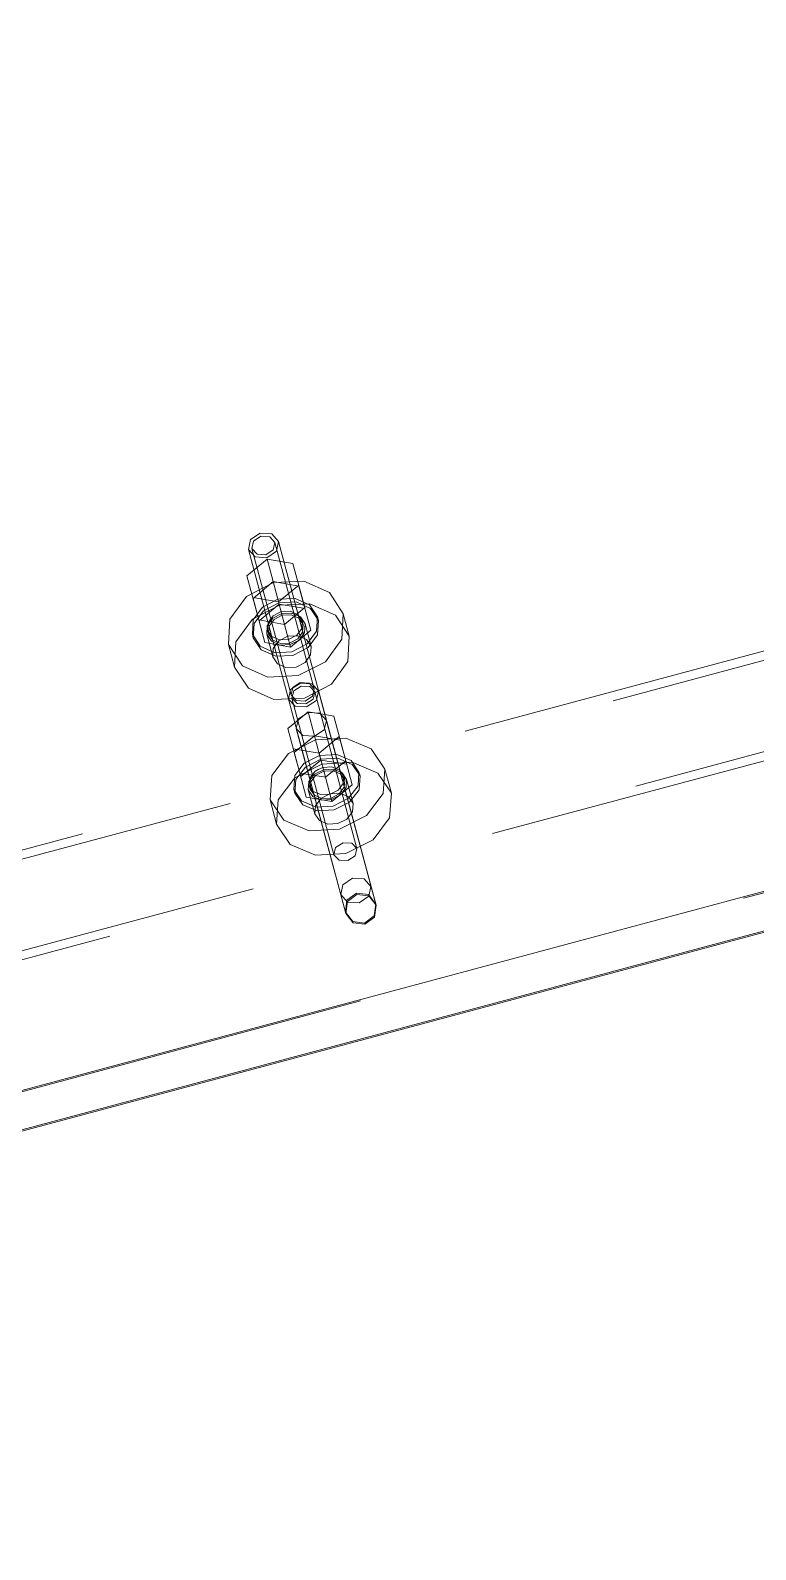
# Model space of a CAD drawing. Header units: millimetres. Extents: x -753 to 90, y 56274 to 56868.
# Drawn here: x -486.6 to -482.94, y 56725.34 to 56733 of the extents above; entities that cross this region are included whole.
import ezdxf

# ---------------------------------------------------------------- set-up
doc = ezdxf.new("R2010")
doc.units = ezdxf.units.MM
doc.linetypes.add('XKITLINE00', pattern=[0])
doc.linetypes.add('XKITLINE02', pattern=[4, 2, -2])
doc.layers.add('Peça', color=2, linetype='Continuous', lineweight=0)

# ---------------------------------------------------------------- blocks, each defined once
blk = doc.blocks.new('*A627')
at = {"layer": 'Peça', "color": 7, "linetype": 'XKITLINE02', "lineweight": 0}
for p, q in [((-450.8156, 56738.4181), (-488.2939, 56728.3765)), ((-488.2667, 56728.4301), (-450.866, 56738.4509)), ((-450.7003, 56737.9877), (-488.1786, 56727.9461)), ((-488.1282, 56727.9133), (-450.7275, 56737.9341))]:
    blk.add_line(p, q, dxfattribs=at)
blk = doc.blocks.new('*A639')
at = {"layer": 'Peça', "color": 4, "linetype": 'XKITLINE00', "lineweight": 0}
for p, q in [((-494.5919, 56725.5238), (-473.9981, 56731.0408)), ((-494.5421, 56725.3381), (-473.9483, 56730.8552)), ((-473.9466, 56730.8486), (-488.121, 56727.0513))]:
    blk.add_line(p, q, dxfattribs=at)
at = {"layer": 'Peça', "color": 7, "linetype": 'XKITLINE02', "lineweight": 0}
blk.add_line((-494.5901, 56725.5171), (-473.9963, 56731.0342), dxfattribs=at)
blk = doc.blocks.new('*A640')
at = {"layer": 'Peça', "color": 7, "linetype": 'XKITLINE02', "lineweight": 0}
for p, q in [((-450.8156, 56738.4181), (-488.2939, 56728.3765)), ((-488.2667, 56728.4301), (-450.866, 56738.4509)), ((-450.7003, 56737.9877), (-488.1786, 56727.9461)), ((-488.1282, 56727.9133), (-450.7275, 56737.9341))]:
    blk.add_line(p, q, dxfattribs=at)
blk = doc.blocks.new('*A1561')
at = {"layer": 'Peça', "color": 7, "linetype": 'XKITLINE02', "lineweight": 0}
for p, q in [((-485.1583, 56729.4209), (-485.254, 56729.3726)), ((-485.0359, 56729.4278), (-485.1583, 56729.4209)), ((-485.254, 56729.3726), (-485.2677, 56729.3657)), ((-485.2625, 56729.2303), (-485.1257, 56729.2993)), ((-485.1637, 56729.2478), (-485.1181, 56729.2708)), ((-485.1257, 56729.2993), (-484.9727, 56729.308)), ((-485.1181, 56729.2708), (-485.0671, 56729.2737)), ((-485.0671, 56729.2737), (-485.0244, 56729.2557)), ((-484.9727, 56729.308), (-484.8446, 56729.254)), ((-485.3465, 56729.1195), (-485.2625, 56729.2303)), ((-485.1946, 56729.1698), (-485.1917, 56729.2108)), ((-485.1917, 56729.2108), (-485.1637, 56729.2478)), ((-485.0244, 56729.2557), (-485.0014, 56729.2216)), ((-485.0014, 56729.2216), (-485.0043, 56729.1806)), ((-484.9688, 56729.1), (-485.0014, 56729.2216)), ((-484.8446, 56729.254), (-484.7756, 56729.1518)), ((-485.3552, 56728.9965), (-485.3465, 56729.1195)), ((-485.1946, 56729.1698), (-485.162, 56729.0483)), ((-485.1716, 56729.1358), (-485.1946, 56729.1698)), ((-485.1288, 56729.1178), (-485.1716, 56729.1358)), ((-485.1311, 56729.1262), (-485.1591, 56729.0893)), ((-485.0855, 56729.1492), (-485.1311, 56729.1262)), ((-485.0778, 56729.1206), (-485.1288, 56729.1178)), ((-485.0345, 56729.1521), (-485.0855, 56729.1492)), ((-485.0322, 56729.1436), (-485.0778, 56729.1206)), ((-484.9918, 56729.1341), (-485.0345, 56729.1521)), ((-485.0043, 56729.1806), (-485.0322, 56729.1436)), ((-484.9688, 56729.1), (-484.9918, 56729.1341)), ((-485.1591, 56729.0893), (-485.162, 56729.0483)), ((-485.162, 56729.0483), (-485.139, 56729.0142)), ((-484.9997, 56729.0221), (-484.9717, 56729.059)), ((-484.9717, 56729.059), (-484.9688, 56729.1)), ((-485.139, 56729.0142), (-485.0963, 56728.9962)), ((-485.0963, 56728.9962), (-485.0453, 56728.9991)), ((-485.0453, 56728.9991), (-484.9997, 56729.0221))]:
    blk.add_line(p, q, dxfattribs=at)
at = {"layer": 'Peça', "color": 4, "linetype": 'XKITLINE00', "lineweight": 0}
for p, q in [((-485.0053, 56729.4296), (-485.0359, 56729.4278)), ((-484.8772, 56729.3755), (-485.0053, 56729.4296)), ((-485.2951, 56729.3519), (-485.3791, 56729.2411)), ((-485.2677, 56729.3657), (-485.2951, 56729.3519)), ((-484.8082, 56729.2733), (-484.8772, 56729.3755)), ((-484.8168, 56729.1503), (-484.8082, 56729.2733)), ((-484.7756, 56729.1518), (-484.8082, 56729.2733)), ((-485.3791, 56729.2411), (-485.3877, 56729.1181)), ((-485.3552, 56728.9965), (-485.3877, 56729.1181)), ((-485.3877, 56729.1181), (-485.3188, 56729.0159)), ((-484.9008, 56729.0395), (-484.8168, 56729.1503)), ((-484.7756, 56729.1518), (-484.7843, 56729.0288)), ((-485.0376, 56728.9705), (-484.9008, 56729.0395)), ((-485.2862, 56728.8943), (-485.3552, 56728.9965)), ((-485.3188, 56729.0159), (-485.1906, 56728.9619)), ((-485.1906, 56728.9619), (-485.0376, 56728.9705)), ((-484.7843, 56729.0288), (-484.8682, 56728.9179)), ((-485.158, 56728.8403), (-485.2862, 56728.8943)), ((-484.8682, 56728.9179), (-485.0051, 56728.8489)), ((-485.0051, 56728.8489), (-485.158, 56728.8403))]:
    blk.add_line(p, q, dxfattribs=at)
blk = doc.blocks.new('*A1562')
at = {"layer": 'Peça', "color": 7, "linetype": 'XKITLINE02', "lineweight": 0}
for p, q in [((-485.5041, 56730.2479), (-485.4027, 56730.3331)), ((-485.3723, 56730.2196), (-485.4027, 56730.3331)), ((-485.4027, 56730.3331), (-485.2723, 56730.31)), ((-485.2128, 56730.0882), (-485.2723, 56730.31)), ((-485.5041, 56730.2479), (-485.4447, 56730.0261)), ((-485.3723, 56730.2196), (-485.4737, 56730.1344)), ((-485.2418, 56730.1965), (-485.3723, 56730.2196)), ((-485.2432, 56730.2018), (-485.3447, 56730.1166)), ((-485.3447, 56730.1166), (-485.4751, 56730.1397)), ((-485.3142, 56730.003), (-485.3447, 56730.1166)), ((-485.3142, 56730.003), (-485.2128, 56730.0882)), ((-485.4447, 56730.0261), (-485.3142, 56730.003))]:
    blk.add_line(p, q, dxfattribs=at)
blk = doc.blocks.new('*A1563')
at = {"layer": 'Peça', "color": 7, "linetype": 'XKITLINE02', "lineweight": 0}
for p, q in [((-485.4737, 56730.1344), (-485.3723, 56730.2196)), ((-485.3418, 56730.106), (-485.3723, 56730.2196)), ((-485.3723, 56730.2196), (-485.2418, 56730.1965)), ((-485.1824, 56729.9747), (-485.2418, 56730.1965)), ((-485.4737, 56730.1344), (-485.4142, 56729.9125)), ((-485.3418, 56730.106), (-485.4432, 56730.0208)), ((-485.2114, 56730.0829), (-485.3418, 56730.106)), ((-485.2128, 56730.0882), (-485.3142, 56730.003)), ((-485.3142, 56730.003), (-485.4447, 56730.0261)), ((-485.2838, 56729.8895), (-485.3142, 56730.003)), ((-485.2838, 56729.8895), (-485.1824, 56729.9747)), ((-485.4142, 56729.9125), (-485.2838, 56729.8895))]:
    blk.add_line(p, q, dxfattribs=at)
blk = doc.blocks.new('*A1564')
at = {"layer": 'Peça', "color": 7, "linetype": 'XKITLINE02', "lineweight": 0}
for p, q in [((-485.4258, 56730.0908), (-485.3484, 56730.1306)), ((-485.3435, 56730.1124), (-485.4209, 56730.0726)), ((-485.3484, 56730.1306), (-485.2615, 56730.1348)), ((-485.2567, 56730.1166), (-485.3435, 56730.1124)), ((-485.2615, 56730.1348), (-485.1884, 56730.1023)), ((-485.1835, 56730.0841), (-485.2567, 56730.1166)), ((-485.4728, 56730.0261), (-485.4258, 56730.0908)), ((-485.4209, 56730.0726), (-485.468, 56730.0079)), ((-485.3726, 56730.047), (-485.3975, 56730.0127)), ((-485.3317, 56730.0681), (-485.3726, 56730.047)), ((-485.3677, 56730.0288), (-485.3268, 56730.0499)), ((-485.2857, 56730.0703), (-485.3317, 56730.0681)), ((-485.3268, 56730.0499), (-485.2808, 56730.0521)), ((-485.247, 56730.0531), (-485.2857, 56730.0703)), ((-485.2808, 56730.0521), (-485.2421, 56730.0349)), ((-485.2259, 56730.021), (-485.247, 56730.0531)), ((-485.2421, 56730.0349), (-485.221, 56730.0029)), ((-485.1884, 56730.1023), (-485.1486, 56730.0417)), ((-485.1437, 56730.0236), (-485.1835, 56730.0841)), ((-485.1486, 56730.0417), (-485.1528, 56729.9694)), ((-485.1437, 56730.0236), (-485.1486, 56730.0417)), ((-485.477, 56729.9538), (-485.4728, 56730.0261)), ((-485.468, 56730.0079), (-485.4722, 56729.9356)), ((-485.3975, 56730.0127), (-485.3998, 56729.9745)), ((-485.3949, 56729.9563), (-485.3998, 56729.9745)), ((-485.3998, 56729.9745), (-485.3787, 56729.9424)), ((-485.3949, 56729.9563), (-485.3927, 56729.9946)), ((-485.3738, 56729.9242), (-485.3949, 56729.9563)), ((-485.3927, 56729.9946), (-485.3677, 56730.0288)), ((-485.253, 56729.9485), (-485.2281, 56729.9827)), ((-485.2232, 56729.9646), (-485.2482, 56729.9303)), ((-485.2281, 56729.9827), (-485.2259, 56730.021)), ((-485.221, 56730.0029), (-485.2259, 56730.021)), ((-485.221, 56730.0029), (-485.2232, 56729.9646)), ((-485.1528, 56729.9694), (-485.1999, 56729.9047)), ((-485.148, 56729.9512), (-485.1437, 56730.0236)), ((-485.4722, 56729.9356), (-485.477, 56729.9538)), ((-485.4372, 56729.8932), (-485.477, 56729.9538)), ((-485.4722, 56729.9356), (-485.4324, 56729.8751)), ((-485.3641, 56729.8607), (-485.4372, 56729.8932)), ((-485.3787, 56729.9424), (-485.34, 56729.9252)), ((-485.3351, 56729.907), (-485.3738, 56729.9242)), ((-485.34, 56729.9252), (-485.294, 56729.9274)), ((-485.2891, 56729.9092), (-485.3351, 56729.907)), ((-485.294, 56729.9274), (-485.253, 56729.9485)), ((-485.2482, 56729.9303), (-485.2891, 56729.9092)), ((-485.1999, 56729.9047), (-485.2772, 56729.8649)), ((-485.2724, 56729.8467), (-485.195, 56729.8865)), ((-485.195, 56729.8865), (-485.148, 56729.9512)), ((-485.4324, 56729.8751), (-485.3592, 56729.8425)), ((-485.2772, 56729.8649), (-485.3641, 56729.8607)), ((-485.3592, 56729.8425), (-485.2724, 56729.8467))]:
    blk.add_line(p, q, dxfattribs=at)
blk = doc.blocks.new('*A1565')
at = {"layer": 'Peça', "color": 7, "linetype": 'XKITLINE02', "lineweight": 0}
for p, q in [((-485.5072, 56730.1438), (-485.3708, 56730.214)), ((-485.3708, 56730.214), (-485.2175, 56730.2214)), ((-485.2175, 56730.2214), (-485.0884, 56730.164)), ((-485.5903, 56730.0296), (-485.5072, 56730.1438)), ((-485.0884, 56730.164), (-485.0182, 56730.0572)), ((-485.3403, 56730.1005), (-485.4768, 56730.0302)), ((-485.3744, 56730.0343), (-485.4021, 56729.9962)), ((-485.3289, 56730.0577), (-485.3744, 56730.0343)), ((-485.187, 56730.1079), (-485.3403, 56730.1005)), ((-485.2778, 56730.0602), (-485.3289, 56730.0577)), ((-485.2348, 56730.0411), (-485.2778, 56730.0602)), ((-485.2114, 56730.0055), (-485.2348, 56730.0411)), ((-485.058, 56730.0505), (-485.187, 56730.1079)), ((-484.9878, 56729.9437), (-485.058, 56730.0505)), ((-485.0182, 56730.0572), (-485.0256, 56729.9296)), ((-484.9878, 56729.9437), (-485.0182, 56730.0572)), ((-485.5977, 56729.9019), (-485.5903, 56730.0296)), ((-485.4768, 56730.0302), (-485.5599, 56729.916)), ((-485.4021, 56729.9962), (-485.4046, 56729.9537)), ((-485.2415, 56729.9248), (-485.2138, 56729.9629)), ((-485.2138, 56729.9629), (-485.2114, 56730.0055)), ((-485.1809, 56729.8919), (-485.2114, 56730.0055)), ((-485.5673, 56729.7884), (-485.5977, 56729.9019)), ((-485.5275, 56729.7951), (-485.5977, 56729.9019)), ((-485.5599, 56729.916), (-485.5673, 56729.7884)), ((-485.3741, 56729.8401), (-485.4046, 56729.9537)), ((-485.4046, 56729.9537), (-485.3811, 56729.9181)), ((-485.3811, 56729.9181), (-485.3381, 56729.899)), ((-485.3741, 56729.8401), (-485.3717, 56729.8827)), ((-485.3717, 56729.8827), (-485.344, 56729.9208)), ((-485.344, 56729.9208), (-485.2985, 56729.9442)), ((-485.3381, 56729.899), (-485.287, 56729.9014)), ((-485.2985, 56729.9442), (-485.2474, 56729.9466)), ((-485.287, 56729.9014), (-485.2415, 56729.9248)), ((-485.2474, 56729.9466), (-485.2044, 56729.9275)), ((-485.2044, 56729.9275), (-485.1809, 56729.8919)), ((-485.1809, 56729.8919), (-485.1834, 56729.8494)), ((-485.0256, 56729.9296), (-485.1087, 56729.8154)), ((-484.9952, 56729.816), (-484.9878, 56729.9437)), ((-485.3507, 56729.8045), (-485.3741, 56729.8401)), ((-485.3077, 56729.7854), (-485.3507, 56729.8045)), ((-485.2111, 56729.8113), (-485.2566, 56729.7879)), ((-485.1087, 56729.8154), (-485.2452, 56729.7451)), ((-485.1834, 56729.8494), (-485.2111, 56729.8113)), ((-485.0783, 56729.7018), (-484.9952, 56729.816)), ((-485.5673, 56729.7884), (-485.4971, 56729.6816)), ((-485.3985, 56729.7377), (-485.5275, 56729.7951)), ((-485.2452, 56729.7451), (-485.3985, 56729.7377)), ((-485.2566, 56729.7879), (-485.3077, 56729.7854)), ((-485.4971, 56729.6816), (-485.368, 56729.6242)), ((-485.2147, 56729.6316), (-485.0783, 56729.7018)), ((-485.368, 56729.6242), (-485.2147, 56729.6316))]:
    blk.add_line(p, q, dxfattribs=at)
blk = doc.blocks.new('*A1610')
at = {"layer": 'Peça', "color": 4, "linetype": 'XKITLINE00', "lineweight": 0}
for p, q in [((-485.2633, 56729.5076), (-485.2982, 56729.4793)), ((-485.1107, 56729.5485), (-485.0663, 56729.5414)), ((-485.0663, 56729.5414), (-485.0059, 56729.3158)), ((-485.2982, 56729.4793), (-485.2377, 56729.2537)), ((-485.1404, 56729.3543), (-485.0385, 56729.4374)), ((-485.2703, 56729.3753), (-485.1404, 56729.3543)), ((-485.1079, 56729.2327), (-485.1404, 56729.3543)), ((-485.0059, 56729.3158), (-485.1079, 56729.2327)), ((-485.1079, 56729.2327), (-485.2377, 56729.2537))]:
    blk.add_line(p, q, dxfattribs=at)
at = {"layer": 'Peça', "color": 7, "linetype": 'XKITLINE02', "lineweight": 0}
for p, q in [((-485.1962, 56729.5623), (-485.2633, 56729.5076)), ((-485.1636, 56729.4408), (-485.1962, 56729.5623)), ((-485.1962, 56729.5623), (-485.1107, 56729.5485)), ((-485.2656, 56729.3577), (-485.1636, 56729.4408)), ((-485.1636, 56729.4408), (-485.0338, 56729.4198))]:
    blk.add_line(p, q, dxfattribs=at)
blk = doc.blocks.new('*A1611')
at = {"layer": 'Peça', "color": 7, "linetype": 'XKITLINE02', "lineweight": 0}
for p, q in [((-485.1636, 56729.4408), (-485.2656, 56729.3577)), ((-485.131, 56729.3192), (-485.1636, 56729.4408)), ((-485.0338, 56729.4198), (-485.1636, 56729.4408)), ((-485.0338, 56729.4198), (-485.0059, 56729.3158)), ((-485.2656, 56729.3577), (-485.2377, 56729.2537)), ((-485.233, 56729.2361), (-485.131, 56729.3192)), ((-485.131, 56729.3192), (-485.0012, 56729.2982))]:
    blk.add_line(p, q, dxfattribs=at)
at = {"layer": 'Peça', "color": 4, "linetype": 'XKITLINE00', "lineweight": 0}
for p, q in [((-485.1079, 56729.2327), (-485.0059, 56729.3158)), ((-485.0059, 56729.3158), (-484.9733, 56729.1942)), ((-485.1079, 56729.2327), (-485.2377, 56729.2537)), ((-485.2377, 56729.2537), (-485.2051, 56729.1321)), ((-485.0753, 56729.1111), (-485.1079, 56729.2327)), ((-484.9733, 56729.1942), (-485.0753, 56729.1111)), ((-485.0753, 56729.1111), (-485.2051, 56729.1321))]:
    blk.add_line(p, q, dxfattribs=at)
blk = doc.blocks.new('*A1612')
at = {"layer": 'Peça', "color": 7, "linetype": 'XKITLINE02', "lineweight": 0}
for p, q in [((-485.1374, 56729.3428), (-485.2149, 56729.3037)), ((-485.0507, 56729.3477), (-485.1374, 56729.3428)), ((-485.0507, 56729.3477), (-485.0098, 56729.3305)), ((-485.2573, 56729.2214), (-485.2097, 56729.2842)), ((-485.2149, 56729.3037), (-485.2417, 56729.2684)), ((-485.2097, 56729.2842), (-485.1321, 56729.3233)), ((-485.1623, 56729.262), (-485.1446, 56729.271)), ((-485.1446, 56729.271), (-485.1213, 56729.2827)), ((-485.1321, 56729.3233), (-485.0455, 56729.3282)), ((-485.1213, 56729.2827), (-485.0754, 56729.2853)), ((-485.0702, 56729.2659), (-485.1161, 56729.2633)), ((-485.0754, 56729.2853), (-485.0369, 56729.2691)), ((-485.0317, 56729.2497), (-485.0702, 56729.2659)), ((-485.0455, 56729.3282), (-484.9728, 56729.2976)), ((-485.0369, 56729.2691), (-485.0162, 56729.2385)), ((-484.9728, 56729.2976), (-484.9337, 56729.2397)), ((-485.2622, 56729.1517), (-485.2573, 56729.2214)), ((-485.1901, 56729.1919), (-485.1875, 56729.2288)), ((-485.1849, 56729.1724), (-485.1901, 56729.1919)), ((-485.1694, 56729.1612), (-485.1901, 56729.1919)), ((-485.1875, 56729.2288), (-485.1623, 56729.262)), ((-485.1823, 56729.2093), (-485.1849, 56729.1724)), ((-485.1571, 56729.2426), (-485.1823, 56729.2093)), ((-485.1571, 56729.2426), (-485.1394, 56729.2515)), ((-485.1394, 56729.2515), (-485.1161, 56729.2633)), ((-485.0188, 56729.2015), (-485.044, 56729.1683)), ((-485.011, 56729.219), (-485.0317, 56729.2497)), ((-485.0162, 56729.2385), (-485.0188, 56729.2015)), ((-485.011, 56729.219), (-485.0162, 56729.2385)), ((-485.0136, 56729.1821), (-485.011, 56729.219)), ((-485.1849, 56729.1724), (-485.1642, 56729.1418)), ((-485.131, 56729.145), (-485.1694, 56729.1612)), ((-485.1642, 56729.1418), (-485.1258, 56729.1256)), ((-485.0851, 56729.1476), (-485.131, 56729.145)), ((-485.1258, 56729.1256), (-485.0799, 56729.1281)), ((-485.044, 56729.1683), (-485.0851, 56729.1476)), ((-485.0799, 56729.1281), (-485.0388, 56729.1488)), ((-485.0388, 56729.1488), (-485.0136, 56729.1821))]:
    blk.add_line(p, q, dxfattribs=at)
at = {"layer": 'Peça', "color": 4, "linetype": 'XKITLINE00', "lineweight": 0}
for p, q in [((-485.2417, 56729.2684), (-485.2625, 56729.2409)), ((-485.0098, 56729.3305), (-484.9781, 56729.3171)), ((-484.939, 56729.2592), (-484.9781, 56729.3171)), ((-485.2625, 56729.2409), (-485.2674, 56729.1712)), ((-484.9915, 56729.1266), (-484.9439, 56729.1895)), ((-484.9439, 56729.1895), (-484.939, 56729.2592)), ((-484.9337, 56729.2397), (-484.939, 56729.2592)), ((-484.9337, 56729.2397), (-484.9387, 56729.17)), ((-485.2622, 56729.1517), (-485.2674, 56729.1712)), ((-485.2674, 56729.1712), (-485.2283, 56729.1133)), ((-485.2231, 56729.0938), (-485.2622, 56729.1517)), ((-485.2283, 56729.1133), (-485.1557, 56729.0826)), ((-485.069, 56729.0875), (-484.9915, 56729.1266)), ((-484.9387, 56729.17), (-484.9862, 56729.1072)), ((-485.1505, 56729.0632), (-485.2231, 56729.0938)), ((-485.1557, 56729.0826), (-485.069, 56729.0875)), ((-485.0638, 56729.0681), (-485.1505, 56729.0632)), ((-484.9862, 56729.1072), (-485.0638, 56729.0681))]:
    blk.add_line(p, q, dxfattribs=at)
blk = doc.blocks.new('*A1613')
at = {"layer": 'Peça', "color": 4, "linetype": 'XKITLINE00', "lineweight": 0}
for p, q in [((-485.2842, 56729.6751), (-485.2953, 56729.6272)), ((-485.2349, 56729.7069), (-485.2842, 56729.6751)), ((-485.277, 56729.6321), (-485.2685, 56729.6685)), ((-485.2685, 56729.6685), (-485.2311, 56729.6927)), ((-485.1763, 56729.704), (-485.2349, 56729.7069)), ((-485.2311, 56729.6927), (-485.1866, 56729.6904)), ((-485.1866, 56729.6904), (-485.1611, 56729.6631)), ((-485.1427, 56729.6681), (-485.1763, 56729.704)), ((-485.1611, 56729.6631), (-485.1695, 56729.6267)), ((-485.1538, 56729.6201), (-485.1427, 56729.6681)), ((-485.1427, 56729.6681), (-485.092, 56729.4788)), ((-485.2953, 56729.6272), (-485.2446, 56729.4379)), ((-485.2953, 56729.6272), (-485.2617, 56729.5912)), ((-485.2515, 56729.6048), (-485.277, 56729.6321)), ((-485.2617, 56729.5912), (-485.2031, 56729.5883)), ((-485.207, 56729.6026), (-485.2515, 56729.6048)), ((-485.1695, 56729.6267), (-485.207, 56729.6026)), ((-485.2031, 56729.5883), (-485.1538, 56729.6201))]:
    blk.add_line(p, q, dxfattribs=at)
at = {"layer": 'Peça', "color": 7, "linetype": 'XKITLINE02', "lineweight": 0}
for p, q in [((-485.1611, 56729.6631), (-484.9494, 56728.8729)), ((-485.277, 56729.6321), (-485.0653, 56728.8418)), ((-485.2444, 56729.5266), (-485.2555, 56729.4787)), ((-485.1951, 56729.5584), (-485.2444, 56729.5266)), ((-485.1365, 56729.5555), (-485.1951, 56729.5584)), ((-485.1029, 56729.5195), (-485.1365, 56729.5555)), ((-485.114, 56729.4716), (-485.1029, 56729.5195)), ((-485.1029, 56729.5195), (-484.9065, 56728.7862)), ((-485.2555, 56729.4787), (-485.0591, 56728.7453)), ((-485.2555, 56729.4787), (-485.222, 56729.4427)), ((-485.2446, 56729.4379), (-485.0074, 56728.5525)), ((-485.222, 56729.4427), (-485.1634, 56729.4398)), ((-485.1634, 56729.4398), (-485.114, 56729.4716)), ((-485.092, 56729.4788), (-484.8548, 56728.5934)), ((-485.0194, 56728.9024), (-485.0568, 56728.8782)), ((-484.9749, 56728.9002), (-485.0194, 56728.9024)), ((-484.9494, 56728.8729), (-484.9749, 56728.9002)), ((-485.0568, 56728.8782), (-485.0653, 56728.8418)), ((-485.0653, 56728.8418), (-485.0398, 56728.8145)), ((-485.0398, 56728.8145), (-484.9953, 56728.8123)), ((-484.9953, 56728.8123), (-484.9578, 56728.8365)), ((-484.9578, 56728.8365), (-484.9494, 56728.8729)), ((-484.9995, 56728.6122), (-485.0074, 56728.5525)), ((-484.9515, 56728.6489), (-484.9995, 56728.6122)), ((-484.8915, 56728.6411), (-484.9515, 56728.6489)), ((-484.8548, 56728.5934), (-484.8915, 56728.6411)), ((-484.8628, 56728.5338), (-484.8548, 56728.5934)), ((-484.8548, 56728.5934), (-484.8598, 56728.612)), ((-485.0074, 56728.5525), (-485.0124, 56728.5711)), ((-484.9707, 56728.5049), (-485.0074, 56728.5525)), ((-484.9707, 56728.5049), (-484.9108, 56728.4971)), ((-484.9108, 56728.4971), (-484.8628, 56728.5338))]:
    blk.add_line(p, q, dxfattribs=at)
blk = doc.blocks.new('*A1614')
at = {"layer": 'Peça', "color": 7, "linetype": 'XKITLINE02', "lineweight": 0}
for p, q in [((-485.4973, 56730.3812), (-485.4867, 56730.4308)), ((-485.4867, 56730.4308), (-485.4376, 56730.4634)), ((-485.4709, 56730.4238), (-485.479, 56730.3861)), ((-485.4336, 56730.4485), (-485.4709, 56730.4238)), ((-485.4376, 56730.4634), (-485.3788, 56730.4598)), ((-485.3889, 56730.4458), (-485.4336, 56730.4485)), ((-485.3631, 56730.4172), (-485.3889, 56730.4458)), ((-485.3788, 56730.4598), (-485.3447, 56730.4221)), ((-485.3712, 56730.3795), (-485.3631, 56730.4172)), ((-485.1653, 56729.6791), (-485.3631, 56730.4172)), ((-485.3447, 56730.4221), (-485.3554, 56730.3725)), ((-485.3447, 56730.4221), (-484.8531, 56728.5871)), ((-485.4973, 56730.3812), (-485.0057, 56728.5462)), ((-485.4633, 56730.3435), (-485.4973, 56730.3812)), ((-485.2813, 56729.648), (-485.479, 56730.3861)), ((-485.479, 56730.3861), (-485.4531, 56730.3575)), ((-485.4045, 56730.3399), (-485.4633, 56730.3435)), ((-485.4531, 56730.3575), (-485.4085, 56730.3548)), ((-485.4085, 56730.3548), (-485.3712, 56730.3795)), ((-485.3554, 56730.3725), (-485.4045, 56730.3399)), ((-485.2813, 56729.648), (-485.2732, 56729.6857)), ((-485.2732, 56729.6857), (-485.2359, 56729.7104)), ((-485.2359, 56729.7104), (-485.1912, 56729.7077)), ((-485.1912, 56729.7077), (-485.1653, 56729.6791)), ((-485.1653, 56729.6791), (-485.1734, 56729.6414)), ((-485.2554, 56729.6194), (-485.2813, 56729.648)), ((-485.2107, 56729.6167), (-485.2554, 56729.6194)), ((-485.1734, 56729.6414), (-485.2107, 56729.6167)), ((-485.0312, 56728.6413), (-485.0206, 56728.6909)), ((-485.0206, 56728.6909), (-484.9714, 56728.7235)), ((-484.9714, 56728.7235), (-484.9126, 56728.7199)), ((-484.9126, 56728.7199), (-484.8786, 56728.6822)), ((-484.8786, 56728.6822), (-484.8893, 56728.6325)), ((-484.9972, 56728.6036), (-485.0312, 56728.6413)), ((-484.9977, 56728.6055), (-485.0057, 56728.5462)), ((-484.9496, 56728.642), (-484.9977, 56728.6055)), ((-484.9384, 56728.6), (-484.9972, 56728.6036)), ((-484.8897, 56728.6344), (-484.9496, 56728.642)), ((-484.8893, 56728.6325), (-484.9384, 56728.6)), ((-484.8531, 56728.5871), (-484.8897, 56728.6344)), ((-484.8612, 56728.5278), (-484.8531, 56728.5871)), ((-485.0057, 56728.5462), (-484.9691, 56728.4989)), ((-484.9092, 56728.4913), (-484.8612, 56728.5278)), ((-484.9691, 56728.4989), (-484.9092, 56728.4913))]:
    blk.add_line(p, q, dxfattribs=at)

msp = doc.modelspace()

# ---------------------------------------------------------------- block references
at = {"lineweight": 0}
for name in ['*A639', '*A627', '*A640', '*A1614', '*A1562', '*A1565', '*A1563', '*A1564', '*A1613', '*A1610', '*A1561', '*A1611', '*A1612']:
    msp.add_blockref(name, (0, 0), dxfattribs=at)

doc.saveas('drawing.dxf')
